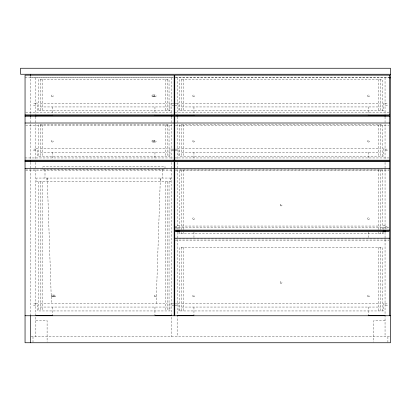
<?xml version="1.0" encoding="UTF-8"?>
<svg xmlns="http://www.w3.org/2000/svg" width="411" height="411" viewBox="0 0 411 411"><rect width="100%" height="100%" fill="white"/><g stroke="black" fill="none" stroke-linecap="round" stroke-linejoin="round"><path stroke-width="0.31" stroke-dasharray="2.06 1.54" d="M156.149 303.452L160.352 178.05M25.05 77.247L173.396 77.247M175.476 77.247L389.166 77.247M30.45 77.849L172.949 77.849M175.476 77.849L390.45 77.849M152.769 94.951L155.168 94.951M152.933 96.744L155.332 96.744M35.849 103.048L37.648 103.048L37.648 110.852L169.949 110.852L169.949 103.048L171.752 103.048M177.151 103.048L178.949 103.048L178.949 110.852L383.252 110.852L383.252 103.048L385.05 103.048M40.35 103.351L167.251 103.351M181.652 103.351L380.55 103.351M35.849 103.803L33.599 103.798L33.599 105.298L35.849 105.298M171.752 103.798L174.002 103.803M174.901 103.798L177.151 103.798M385.05 103.803L387.301 103.798L387.301 105.298L385.05 105.298M171.752 105.298L174.002 105.298M174.901 105.298L177.151 105.298M40.35 106.947L167.251 106.947M181.652 106.947L380.55 106.947M25.688 112.65L172.872 112.65M174.752 112.65L388.909 112.65M25.688 125.252L172.872 125.252M175.389 125.252L388.909 125.252M152.769 140.254L155.168 140.254M152.933 142.047L155.332 142.047M35.849 148.35L37.648 148.35L37.648 156.149L169.949 156.149L169.949 148.35L171.752 148.35M177.151 148.35L178.949 148.35L178.949 156.149L383.252 156.149L383.252 148.35L385.05 148.35M40.35 148.648L167.251 148.648M181.652 148.648L380.55 148.648M35.849 149.101L33.599 149.101L33.599 150.601L35.849 150.601M171.752 149.101L174.002 149.101M174.901 149.101L177.151 149.101M385.05 149.101L387.301 149.101L387.301 150.601L385.05 150.601M171.752 150.601L174.002 150.601M174.901 150.601L177.151 150.601M40.35 152.25L167.251 152.25M181.652 152.25L380.55 152.25M25.05 157.952L172.872 157.952M174.752 157.952L388.909 157.952M25.688 169.049L172.872 169.049M175.389 169.049L388.909 169.049M42.6 169.651L165.001 169.651M25.688 170.55L172.872 170.55M175.389 170.55L388.909 170.55M177.151 225.752L178.949 225.752L178.949 229.348M385.05 225.752L383.252 225.752L383.252 229.348M181.652 226.05L380.55 226.05M174.901 226.502L177.151 226.502M385.05 226.502L387.301 226.502L387.301 228.002L385.05 228.002M174.752 227.848L388.909 227.848M174.901 228.002L177.151 228.002M175.389 238.95L388.909 238.95M175.389 240.45L388.909 240.45M52.433 295.052L54.833 295.052M52.269 296.845L54.668 296.845M35.849 303.148L37.648 303.148L37.648 310.952L169.949 310.952L169.949 303.148L171.752 303.148M177.151 303.148L178.949 303.148L178.949 310.952L383.252 310.952L383.252 303.148L385.05 303.148M40.35 303.452L167.251 303.452M181.652 303.452L380.55 303.452M35.849 303.899L33.599 303.899L33.599 305.399L35.849 305.399M171.752 303.899L174.002 303.899M174.901 303.899L177.151 303.899M385.05 303.899L387.301 303.899L387.301 305.399L385.05 305.399M171.752 305.399L174.002 305.399M174.901 305.399L177.151 305.399M40.35 307.048L167.251 307.048M181.652 307.048L380.55 307.048M35.849 320.549L47.101 320.549L47.101 342.116M385.05 320.549L373.799 320.549L373.799 342.116M31.051 336.748L390.45 336.748M47.25 178.05L51.452 303.452M387.902 336.748L387.902 342.152M385.05 77.849L385.05 114.119M385.05 116.94L385.05 159.422M385.05 162.443L385.05 229.184M385.05 232.292L385.05 336.748M383.252 232.349L383.252 233.551L178.949 233.551L178.949 232.349M382.348 110.852L382.348 79.349L179.848 79.349L179.848 110.852M382.348 156.149L382.348 124.651L179.848 124.651L179.848 156.149M382.348 229.097L382.348 169.949L179.848 169.949L179.848 229.097M382.348 232.277L382.348 233.551M382.348 310.952L382.348 247.35L179.848 247.35L179.848 310.952M380.55 79.349L380.55 110.852M380.55 124.651L380.55 156.149M380.55 169.949L380.55 229.651M380.55 232.436L380.55 233.551M380.55 247.35L380.55 310.952M378.752 79.349L378.752 110.852M378.752 124.651L378.752 156.149M378.752 169.949L378.752 229.651M378.752 232.277L378.752 233.551M378.752 247.35L378.752 310.952M368.251 106.947L368.251 114.227M368.251 152.25L368.251 159.525M368.251 232.051L368.251 237.486M368.251 307.048L368.251 314.888M193.951 106.947L193.951 114.227M193.951 152.25L193.951 159.525M193.951 232.051L193.951 237.486M193.951 307.048L193.951 314.888M183.45 79.349L183.45 110.852M183.45 124.651L183.45 156.149M183.45 169.949L183.45 229.651M183.45 232.277L183.45 233.551M183.45 247.35L183.45 310.952M181.652 79.349L181.652 110.852M181.652 124.651L181.652 156.149M181.652 169.949L181.652 229.651M181.652 232.436L181.652 233.551M181.652 247.35L181.652 310.952M179.848 232.277L179.848 233.551M177.151 77.849L177.151 114.119M177.151 116.94L177.151 159.422M177.151 162.443L177.151 229.184M177.151 232.292L177.151 336.748M171.752 77.849L171.752 114.119M171.752 116.94L171.752 159.422M171.752 162.443L171.752 336.748M169.049 110.852L169.049 79.349L38.552 79.349L38.552 110.852M169.049 156.149L169.049 124.651L38.552 124.651L38.552 156.149M169.049 181.652L169.049 310.952M167.251 79.349L167.251 110.852M167.251 124.651L167.251 156.149M167.251 181.652L167.251 310.952M165.448 79.349L165.448 110.852M165.448 124.651L165.448 156.149M165.448 181.652L165.448 310.952M165.001 168.551L165.001 166.352L42.6 166.352L42.6 168.551M162.602 169.651L162.602 178.05M160.65 178.05L160.65 181.652M154.952 106.947L154.952 114.227M154.952 152.25L154.952 159.525M154.952 307.048L154.952 314.888M52.649 106.947L52.649 114.227M52.649 152.25L52.649 159.525M52.649 307.048L52.649 314.888M46.952 178.05L46.952 181.652M44.999 169.651L44.999 178.05M42.148 79.349L42.148 110.852M42.148 124.651L42.148 156.149M42.148 181.652L42.148 310.952M40.35 79.349L40.35 110.852M40.35 124.651L40.35 156.149M40.35 181.652L40.35 310.952M38.552 181.652L38.552 310.952M35.849 77.849L35.849 114.119M35.849 116.94L35.849 159.422M35.849 162.443L35.849 336.748M32.998 336.748L32.998 342.152M30.45 75.449L30.45 113.806M30.45 116.94L30.45 159.334M30.45 162.443L30.45 315.751M170.848 178.05L36.749 178.05L36.749 181.652L170.848 181.652L170.848 178.05M367.973 141.841A0.899 0.899 0 0 0 369.438 141.302A0.899 0.899 0 0 0 368.241 140.305A0.899 0.899 0 0 0 367.973 141.841M193.17 141.913A0.899 0.899 0 0 0 194.547 141.184A0.899 0.899 0 0 0 193.232 140.357A0.899 0.899 0 0 0 193.17 141.913M367.973 96.544A0.899 0.899 0 0 0 369.438 96.004A0.899 0.899 0 0 0 368.241 95.008A0.899 0.899 0 0 0 367.973 96.544M193.17 96.611A0.899 0.899 0 0 0 194.547 95.881A0.899 0.899 0 0 0 193.232 95.054A0.899 0.899 0 0 0 193.17 96.611M280.523 283.143A0.899 0.899 0 0 0 281.987 282.604A0.899 0.899 0 0 0 280.79 281.607A0.899 0.899 0 0 0 280.523 283.143M367.973 296.644A0.899 0.899 0 0 0 369.438 296.105A0.899 0.899 0 0 0 368.241 295.108A0.899 0.899 0 0 0 367.973 296.644M193.17 296.711A0.899 0.899 0 0 0 194.547 295.982A0.899 0.899 0 0 0 193.232 295.155A0.899 0.899 0 0 0 193.17 296.711M280.523 205.741A0.899 0.899 0 0 0 281.987 205.202A0.899 0.899 0 0 0 280.79 204.205A0.899 0.899 0 0 0 280.523 205.741M367.973 219.243A0.899 0.899 0 0 0 369.438 218.703A0.899 0.899 0 0 0 368.241 217.707A0.899 0.899 0 0 0 367.973 219.243M193.17 219.31A0.899 0.899 0 0 0 194.547 218.585A0.899 0.899 0 0 0 193.232 217.753A0.899 0.899 0 0 0 193.17 219.31M54.231 296.685A0.899 0.899 0 0 0 55.644 296.033A0.899 0.899 0 0 0 54.375 295.134A0.899 0.899 0 0 0 54.231 296.685M51.832 296.685A0.899 0.899 0 0 0 53.245 296.033A0.899 0.899 0 0 0 51.971 295.134A0.899 0.899 0 0 0 51.832 296.685M154.639 296.608A0.899 0.899 0 0 0 156.129 296.151A0.899 0.899 0 0 0 154.983 295.088A0.899 0.899 0 0 0 154.639 296.608M152.275 96.544A0.899 0.899 0 0 0 153.735 96.004A0.899 0.899 0 0 0 152.538 95.008A0.899 0.899 0 0 0 152.275 96.544M154.675 96.544A0.899 0.899 0 0 0 156.139 96.004A0.899 0.899 0 0 0 154.937 95.008A0.899 0.899 0 0 0 154.675 96.544M51.873 96.611A0.899 0.899 0 0 0 53.25 95.881A0.899 0.899 0 0 0 51.93 95.054A0.899 0.899 0 0 0 51.873 96.611M152.275 141.841A0.899 0.899 0 0 0 153.735 141.302A0.899 0.899 0 0 0 152.538 140.305A0.899 0.899 0 0 0 152.275 141.841M154.675 141.841A0.899 0.899 0 0 0 156.139 141.302A0.899 0.899 0 0 0 154.937 140.305A0.899 0.899 0 0 0 154.675 141.841M51.873 141.913A0.899 0.899 0 0 0 53.25 141.184A0.899 0.899 0 0 0 51.93 140.357A0.899 0.899 0 0 0 51.873 141.913"/><path stroke-width="0.62" d="M390.45 74.252L20.55 74.252L20.55 68.252L390.45 68.252L390.45 342.748L25.05 342.748L25.05 75.151L174.151 75.151L174.151 115.65L25.05 115.65M389.166 77.849L390.45 77.849M25.05 114.9L174.151 114.9M174.752 114.9L389.551 114.9M35.849 115.352L52.649 115.352M154.952 115.352L171.752 115.352M177.151 115.352L193.951 115.352M368.251 115.352L385.05 115.352M25.05 116.251L174.151 116.251L174.151 160.948L25.05 160.948M25.05 123.002L174.151 123.002M174.752 123.002L389.551 123.002M25.05 160.203L174.151 160.203M174.752 160.203L389.551 160.203M25.05 161.549L174.151 161.549L174.151 315.751M25.05 168.299L174.151 168.299M174.752 168.299L389.551 168.299M174.752 230.098L389.551 230.098M174.752 238.2L389.551 238.2M35.849 315.448L52.649 315.448M154.952 315.448L171.752 315.448M177.151 315.448L193.951 315.448M368.251 315.448L385.05 315.448M25.05 315.751L390.45 315.751M389.551 315.751L389.551 231.45L174.752 231.45L174.752 315.751M385.05 115.018L385.05 116.323M385.05 230.463L385.05 231.902M383.252 230.55L383.252 231.753M178.949 230.55L178.949 231.753M177.151 115.018L177.151 116.323M177.151 230.463L177.151 231.902M171.752 115.018L171.752 116.323M35.849 115.018L35.849 116.323M30.45 74.252L30.45 75.449M30.45 115.044L30.45 116.359M30.45 160.598L30.45 161.877M30.45 315.751L30.45 342.748M389.551 75.151L174.752 75.151L174.752 115.65L389.551 115.65L389.551 75.151M389.551 116.251L174.752 116.251L174.752 160.948L389.551 160.948L389.551 116.251M389.551 161.549L174.752 161.549L174.752 230.848L389.551 230.848L389.551 161.549"/></g></svg>
